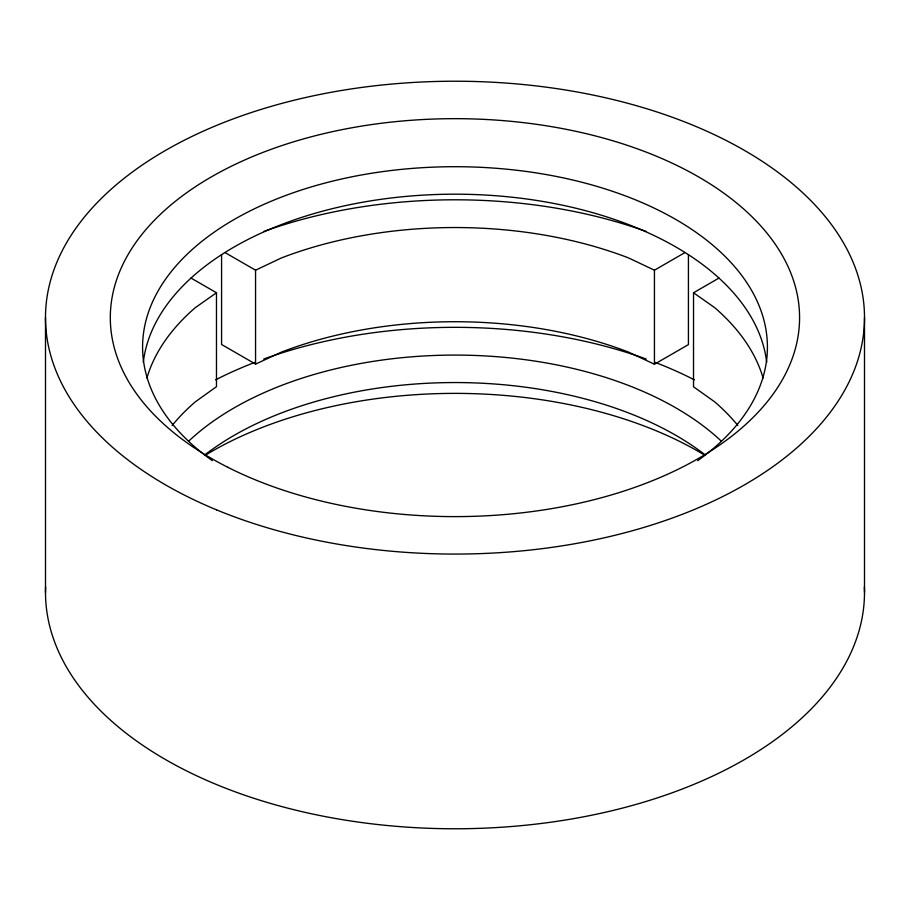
<?xml version="1.0" encoding="UTF-8"?>
<svg xmlns="http://www.w3.org/2000/svg" width="910" height="910" viewBox="0 0 910 910"><rect width="100%" height="100%" fill="white"/><g stroke="black" fill="none" stroke-linecap="round" stroke-linejoin="round"><path stroke-width="1.36" d="M190.986 278.039L216.478 292.758L195.24 307.705A312.414 180.373 0 0 0 146.897 378.06M225.214 252.673L255.562 270.19L281.429 257.939A312.414 180.373 0 0 1 628.571 257.939L654.438 270.19L684.786 252.673M737.873 425.527A312.414 180.373 0 0 0 714.76 401.89L693.522 386.796L693.522 292.758L719.014 278.039M221.574 254.777L221.574 344.492L255.562 364.114L281.429 352.125A312.414 180.373 0 0 1 628.571 352.125L654.438 364.227L688.426 344.606L688.426 254.789M693.522 292.758L714.76 307.705A312.414 180.373 0 0 1 763.103 378.06M864.5 317.647L864.5 592.353M654.438 270.19L654.438 364.227M255.562 270.19L255.562 364.114M216.478 292.758L216.478 386.682L195.24 401.89A312.414 180.373 0 0 0 172.126 425.527M45.5 317.647L45.5 592.353M188.643 441.191A312.414 180.373 0 0 1 721.357 441.191M215.647 379.834A360.474 208.117 0 0 1 254.732 362.408M263.741 359.04A360.474 208.117 0 0 1 646.259 359.04M655.268 362.408A360.474 208.117 0 0 1 694.353 379.834M263.741 231.504A360.474 208.117 0 0 1 646.259 231.504M204.591 455.068A312.414 180.373 0 0 1 705.409 455.068M143.302 362.316A312.414 180.373 0 0 1 455 194.183A312.414 180.373 0 0 1 766.698 362.316M212.36 460.699A312.414 180.373 0 0 1 241.878 215.192A312.414 180.373 0 0 1 668.122 215.192A312.414 180.373 0 0 1 697.64 460.699M205.012 455.421A344.628 198.971 0 0 1 703.839 454.659M864.386 586.893A409.5 236.418 0 0 1 455 828.771A409.5 236.418 0 0 1 45.614 586.893M227.716 467.239A344.628 198.971 0 0 0 792.951 356.47A344.628 198.971 0 0 0 344.162 129.231A344.628 198.971 0 0 0 227.716 467.239M216.478 509.827A409.5 236.418 0 0 0 862.532 340.818A409.5 236.418 0 0 0 286.002 102.295A409.5 236.418 0 0 0 216.478 509.827"/></g></svg>
